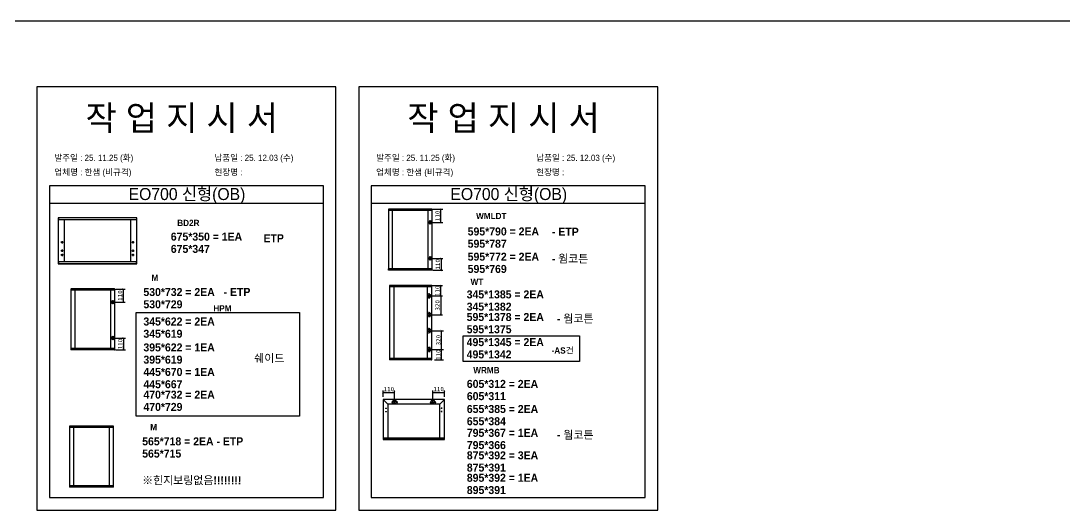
# Model space of a CAD drawing. Header units: millimetres. Extents: x -44117 to 256353, y -2095463 to 65325.
# Drawn here: x 114697 to 120560, y -501666 to -498919 of the extents above; entities that cross this region are included whole.
import ezdxf

# ---------------------------------------------------------------- set-up
doc = ezdxf.new("R2010")
doc.units = ezdxf.units.MM
doc.header["$LTSCALE"] = 10
doc.layers.add('Layer1', color=7, linetype='Continuous', lineweight=70)
doc.styles.add('MtX_Gulim', font='')
doc.styles.get('MtX_Gulim').set_extended_font_data('Gulim', bold=True)
doc.dimstyles.new('ISO-25', dxfattribs={"dimtxt": 2.5, "dimasz": 2.5, "dimexe": 1, "dimexo": 1, "dimtad": 1, "dimtxsty": 'Standard', "dimblk": 'ARCHTICK', "dimcen": 2.5, "dimadec": 0, "dimazin": 0, "dimtfac": 1, "dimtmove": 0, "dimatfit": 3, "dimfxl": 0, "dimarcsym": 0})

# ---------------------------------------------------------------- blocks, each defined once
blk = doc.blocks.new('_ArchTick')
at = {"color": 0, "linetype": 'ByBlock', "const_width": 0.15}
blk.add_lwpolyline([(-0.5, -0.5), (0.5, 0.5)], dxfattribs=at)
blk = doc.blocks.new('*D4064')
at = {"color": 0, "lineweight": -2}
for p, q in [((115228.1, -500424.5), (115282.7, -500424.5)), ((115272.7, -500498.1), (115272.7, -500424.5)), ((115228.1, -500498.1), (115282.7, -500498.1))]:
    blk.add_line(p, q, dxfattribs=at)
at = {"layer": 'Defpoints', "color": 0}
for p in [(115213.1, -500424.5), (115272.7, -500424.5), (115213.1, -500498.1)]:
    blk.add_point(p, dxfattribs=at)
at = {"color": 0, "lineweight": -2, "xscale": 10, "yscale": 10, "zscale": 10}
for p, rotation in [((115272.7, -500424.5), 90), ((115272.7, -500498.1), 270)]:
    blk.add_blockref('_ArchTick', p, dxfattribs=dict(at, rotation=rotation))
at = {"color": 0, "insert": (115254, -500461.3), "char_height": 25, "attachment_point": 5, "rotation": 90}
blk.add_mtext('110', dxfattribs=at)
blk = doc.blocks.new('*D4065')
at = {"color": 0, "lineweight": -2}
for p, q in [((115228.1, -500699.9), (115283.7, -500699.9)), ((115273.7, -500699.9), (115273.7, -500766.8)), ((115228.1, -500766.8), (115283.7, -500766.8))]:
    blk.add_line(p, q, dxfattribs=at)
at = {"layer": 'Defpoints', "color": 0}
for p in [(115213.1, -500699.9), (115213.1, -500766.8), (115273.7, -500766.8)]:
    blk.add_point(p, dxfattribs=at)
at = {"color": 0, "lineweight": -2, "xscale": 10, "yscale": 10, "zscale": 10}
for p, rotation in [((115273.7, -500699.9), 90), ((115273.7, -500766.8), 270)]:
    blk.add_blockref('_ArchTick', p, dxfattribs=dict(at, rotation=rotation))
at = {"color": 0, "insert": (115254.9, -500733.4), "char_height": 25, "attachment_point": 5, "rotation": 90}
blk.add_mtext('110', dxfattribs=at)
blk = doc.blocks.new('*D4066')
at = {"color": 0, "lineweight": -2}
for p, q in [((117012.6, -499976.8), (117067.2, -499976.8)), ((117057.2, -500050.5), (117057.2, -499976.8)), ((117012.6, -500050.5), (117067.2, -500050.5))]:
    blk.add_line(p, q, dxfattribs=at)
at = {"layer": 'Defpoints', "color": 0}
for p in [(116997.6, -499976.8), (117057.2, -499976.8), (116997.6, -500050.5)]:
    blk.add_point(p, dxfattribs=at)
at = {"color": 0, "lineweight": -2, "xscale": 10, "yscale": 10, "zscale": 10}
for p, rotation in [((117057.2, -499976.8), 90), ((117057.2, -500050.5), 270)]:
    blk.add_blockref('_ArchTick', p, dxfattribs=dict(at, rotation=rotation))
at = {"color": 0, "insert": (117038.5, -500013.6), "char_height": 25, "attachment_point": 5, "rotation": 90}
blk.add_mtext('110', dxfattribs=at)
blk = doc.blocks.new('*D4067')
at = {"color": 0, "lineweight": -2}
for p, q in [((117012.6, -500252.3), (117068.2, -500252.3)), ((117058.2, -500252.3), (117058.2, -500319.2)), ((117012.6, -500319.2), (117068.2, -500319.2))]:
    blk.add_line(p, q, dxfattribs=at)
at = {"layer": 'Defpoints', "color": 0}
for p in [(116997.6, -500252.3), (116997.6, -500319.2), (117058.2, -500319.2)]:
    blk.add_point(p, dxfattribs=at)
at = {"color": 0, "lineweight": -2, "xscale": 10, "yscale": 10, "zscale": 10}
for p, rotation in [((117058.2, -500252.3), 90), ((117058.2, -500319.2), 270)]:
    blk.add_blockref('_ArchTick', p, dxfattribs=dict(at, rotation=rotation))
at = {"color": 0, "insert": (117039.4, -500285.8), "char_height": 25, "attachment_point": 5, "rotation": 90}
blk.add_mtext('110', dxfattribs=at)
blk = doc.blocks.new('*D4068')
at = {"color": 0, "lineweight": -2}
for p, q in [((117008.7, -500405.6), (117066.7, -500405.6)), ((117056.7, -500463.4), (117056.7, -500405.6)), ((117008.7, -500463.4), (117066.7, -500463.4))]:
    blk.add_line(p, q, dxfattribs=at)
at = {"layer": 'Defpoints', "color": 0}
for p in [(116993.7, -500405.6), (117056.7, -500405.6), (116993.7, -500463.4)]:
    blk.add_point(p, dxfattribs=at)
at = {"color": 0, "lineweight": -2, "xscale": 10, "yscale": 10, "zscale": 10}
for p, rotation in [((117056.7, -500405.6), 90), ((117056.7, -500463.4), 270)]:
    blk.add_blockref('_ArchTick', p, dxfattribs=dict(at, rotation=rotation))
at = {"color": 0, "insert": (117037.9, -500434.5), "char_height": 25, "attachment_point": 5, "rotation": 90}
blk.add_mtext('110', dxfattribs=at)
blk = doc.blocks.new('*D4069')
at = {"color": 0, "lineweight": -2}
for p, q in [((117008.7, -500764), (117071.2, -500764)), ((117061.2, -500822.5), (117061.2, -500764)), ((117020.4, -500822.5), (117071.2, -500822.5))]:
    blk.add_line(p, q, dxfattribs=at)
at = {"layer": 'Defpoints', "color": 0}
for p in [(116993.7, -500764), (117061.2, -500764), (117005.4, -500822.5)]:
    blk.add_point(p, dxfattribs=at)
at = {"color": 0, "lineweight": -2, "xscale": 10, "yscale": 10, "zscale": 10}
for p, rotation in [((117061.2, -500764), 90), ((117061.2, -500822.5), 270)]:
    blk.add_blockref('_ArchTick', p, dxfattribs=dict(at, rotation=rotation))
at = {"color": 0, "insert": (117042.5, -500793.3), "char_height": 25, "attachment_point": 5, "rotation": 90}
blk.add_mtext('110', dxfattribs=at)
blk = doc.blocks.new('*D4070')
at = {"color": 0, "lineweight": -2}
for p, q in [((117008.7, -500658.8), (117071.2, -500658.8)), ((117061.2, -500764), (117061.2, -500658.8)), ((117008.7, -500764), (117071.2, -500764))]:
    blk.add_line(p, q, dxfattribs=at)
at = {"layer": 'Defpoints', "color": 0}
for p in [(116993.7, -500658.8), (117061.2, -500658.8), (116993.7, -500764)]:
    blk.add_point(p, dxfattribs=at)
at = {"color": 0, "lineweight": -2, "xscale": 10, "yscale": 10, "zscale": 10}
for p, rotation in [((117061.2, -500658.8), 90), ((117061.2, -500764), 270)]:
    blk.add_blockref('_ArchTick', p, dxfattribs=dict(at, rotation=rotation))
at = {"color": 0, "insert": (117042.5, -500711.4), "char_height": 25, "attachment_point": 5, "rotation": 90}
blk.add_mtext('320', dxfattribs=at)
blk = doc.blocks.new('*D4071')
at = {"color": 0, "lineweight": -2}
for p, q in [((117008.7, -500463.4), (117066.7, -500463.4)), ((117056.7, -500463.4), (117056.7, -500568.6)), ((117008.7, -500568.6), (117066.7, -500568.6))]:
    blk.add_line(p, q, dxfattribs=at)
at = {"layer": 'Defpoints', "color": 0}
for p in [(116993.7, -500463.4), (116993.7, -500568.6), (117056.7, -500568.6)]:
    blk.add_point(p, dxfattribs=at)
at = {"color": 0, "lineweight": -2, "xscale": 10, "yscale": 10, "zscale": 10}
for p, rotation in [((117056.7, -500463.4), 90), ((117056.7, -500568.6), 270)]:
    blk.add_blockref('_ArchTick', p, dxfattribs=dict(at, rotation=rotation))
at = {"color": 0, "insert": (117037.9, -500516), "char_height": 25, "attachment_point": 5, "rotation": 90}
blk.add_mtext('320', dxfattribs=at)
blk = doc.blocks.new('*D4072')
at = {"color": 0, "lineweight": -2}
for p, q in [((116732.2, -501029.5), (116732.2, -500994.9)), ((116732.2, -501004.9), (116796.7, -501004.9)), ((116796.7, -501042.3), (116796.7, -500994.9))]:
    blk.add_line(p, q, dxfattribs=at)
at = {"layer": 'Defpoints', "color": 0}
for p in [(116796.7, -501004.9), (116732.2, -501044.5), (116796.7, -501057.3)]:
    blk.add_point(p, dxfattribs=at)
at = {"color": 0, "lineweight": -2, "xscale": 10, "yscale": 10, "zscale": 10, "rotation": 180}
blk.add_blockref('_ArchTick', (116732.2, -501004.9), dxfattribs=at)
at = {"color": 0, "lineweight": -2, "xscale": 10, "yscale": 10, "zscale": 10}
blk.add_blockref('_ArchTick', (116796.7, -501004.9), dxfattribs=at)
at = {"color": 0, "insert": (116764.4, -500986.2), "char_height": 25, "attachment_point": 5}
blk.add_mtext('110', dxfattribs=at)
blk = doc.blocks.new('*D4073')
at = {"color": 0, "lineweight": -2}
for p, q in [((117012.3, -501042.3), (117012.3, -500994.9)), ((117012.3, -501004.9), (117076.8, -501004.9)), ((117076.8, -501029.5), (117076.8, -500994.9))]:
    blk.add_line(p, q, dxfattribs=at)
at = {"layer": 'Defpoints', "color": 0}
for p in [(117076.8, -501004.9), (117012.3, -501057.3), (117076.8, -501044.5)]:
    blk.add_point(p, dxfattribs=at)
at = {"color": 0, "lineweight": -2, "xscale": 10, "yscale": 10, "zscale": 10, "rotation": 180}
blk.add_blockref('_ArchTick', (117012.3, -501004.9), dxfattribs=at)
at = {"color": 0, "lineweight": -2, "xscale": 10, "yscale": 10, "zscale": 10}
blk.add_blockref('_ArchTick', (117076.8, -501004.9), dxfattribs=at)
at = {"color": 0, "insert": (117044.5, -500986.2), "char_height": 25, "attachment_point": 5}
blk.add_mtext('110', dxfattribs=at)

msp = doc.modelspace()

# ---------------------------------------------------------------- linework, layer by layer
at = {"color": 1}
msp.add_line((104015.69829, -498919.15748), (196284.84516, -498919.15748), dxfattribs=at)
msp.add_line((104015.69829, -498919.15748), (196284.84516, -498919.15748), dxfattribs=at)
for p, q in [((116397.11612, -499845.06998), (114857.11612, -499845.06998)), ((118205.5011, -499845.06998), (116665.5011, -499845.06998)), ((116397.11612, -499945.06998), (114857.11612, -499945.06998)), ((118205.5011, -499945.06998), (116665.5011, -499945.06998)), ((116761.74973, -499977.08601), (116761.74973, -500318.97289)), ((117008.25037, -499977.52874), (116761.74973, -499977.52874)), ((117008.25037, -499984.2189), (116761.74973, -499984.2189)), ((117008.00441, -499976.84005), (116761.99569, -499976.84005)), ((116783.64033, -499983.72698), (116783.64033, -500311.84001)), ((116986.11381, -500311.84001), (116986.11381, -499984.2189)), ((117007.02056, -499984.2189), (117007.02056, -499976.84005)), ((117008.25037, -500318.97289), (117008.25037, -499977.08601)), ((114906.94676, -500024.95664), (114906.94676, -500283.39871)), ((115347.55716, -500025.62311), (114906.94676, -500025.62311)), ((115347.55716, -500035.69421), (114906.94676, -500035.69421)), ((115347.1869, -500024.58638), (114907.31702, -500024.58638)), ((114908.79806, -500024.58638), (114908.79806, -500035.69421)), ((114940.27023, -500035.69421), (114940.27023, -500272.66114)), ((115314.23368, -500272.66114), (115314.23368, -500035.69421)), ((115345.70586, -500024.58638), (115345.70586, -500035.69421)), ((115347.55716, -500283.39871), (115347.55716, -500024.95664)), ((114934.16093, -500162.32341), (114921.94232, -500162.32341)), ((114928.05163, -500156.21411), (114928.05163, -500168.43271)), ((115320.34299, -500162.32341), (115332.5616, -500162.32341)), ((115326.45229, -500156.21411), (115326.45229, -500168.43271)), ((114934.16093, -500209.7168), (114921.94232, -500209.7168)), ((114934.16093, -500233.41349), (114921.94232, -500233.41349)), ((114928.05163, -500203.60749), (114928.05163, -500215.8261)), ((114928.05163, -500227.30419), (114928.05163, -500239.5228)), ((115320.34299, -500209.7168), (115332.5616, -500209.7168)), ((115320.34299, -500233.41349), (115332.5616, -500233.41349)), ((115326.45229, -500203.60749), (115326.45229, -500215.8261)), ((115326.45229, -500227.30419), (115326.45229, -500239.5228)), ((115347.55716, -500272.66114), (114906.94676, -500272.66114)), ((115347.55716, -500282.73224), (114906.94676, -500282.73224)), ((114907.31702, -500283.76897), (115347.1869, -500283.76897)), ((114908.79806, -500272.66114), (114908.79806, -500283.76897)), ((115345.70586, -500283.76897), (115345.70586, -500272.66114)), ((117008.25037, -500311.84001), (116761.74973, -500311.84001)), ((117008.25037, -500318.53017), (116761.74973, -500318.53017)), ((117008.00441, -500319.21886), (116761.99569, -500319.21886)), ((116762.97953, -500319.21886), (116762.97953, -500311.84001)), ((117007.02056, -500311.84001), (117007.02056, -500319.21886)), ((116768.46368, -500405.11845), (116768.46368, -500822.32632)), ((117005.45724, -500405.59777), (116768.46368, -500405.59777)), ((117005.45724, -500412.84072), (116768.46368, -500412.84072)), ((117005.19096, -500404.85217), (116768.72996, -500404.85217)), ((116769.7951, -500404.85217), (116769.7951, -500412.84072)), ((116792.16303, -500412.30815), (116792.16303, -500814.60406)), ((116981.4916, -500814.60406), (116981.4916, -500412.84072)), ((117004.12582, -500412.84072), (117004.12582, -500404.85217)), ((117005.45724, -500822.32632), (117005.45724, -500405.11845)), ((114977.24862, -500424.70138), (114977.24862, -500766.58827)), ((115223.74926, -500425.14411), (114977.24862, -500425.14411)), ((115223.74926, -500431.83427), (114977.24862, -500431.83427)), ((115223.5033, -500424.45542), (114977.49458, -500424.45542)), ((114999.13922, -500431.34235), (114999.13922, -500759.45538)), ((115201.6127, -500759.45538), (115201.6127, -500431.83427)), ((115222.51945, -500431.83427), (115222.51945, -500424.45542)), ((115223.74926, -500766.58827), (115223.74926, -500424.70138)), ((116979.21612, -500463.43485), (117008.2653, -500463.43485)), ((116991.07786, -500451.45203), (116986.8173, -500451.45203)), ((116991.07786, -500475.41767), (116986.8173, -500475.41767)), ((116988.94758, -500449.32175), (116988.94758, -500453.58231)), ((116988.94758, -500473.28739), (116988.94758, -500477.54795)), ((116993.74071, -500477.95944), (116993.74071, -500448.91026)), ((116979.21612, -500568.6174), (117008.2653, -500568.6174)), ((116991.07786, -500556.63457), (116986.8173, -500556.63457)), ((116991.07786, -500580.60021), (116986.8173, -500580.60021)), ((116988.94758, -500554.50429), (116988.94758, -500558.76484)), ((116988.94758, -500578.46993), (116988.94758, -500582.73049)), ((116993.74071, -500554.0928), (116993.74071, -500583.14198)), ((116991.07786, -500646.84456), (116986.8173, -500646.84456)), ((116988.94758, -500644.71428), (116988.94758, -500648.97484)), ((116993.74071, -500644.3028), (116993.74071, -500673.35198)), ((116979.21612, -500658.82739), (117008.2653, -500658.82739)), ((116991.07786, -500670.8102), (116986.8173, -500670.8102)), ((116988.94758, -500668.67992), (116988.94758, -500672.94048)), ((115223.74926, -500759.45538), (114977.24862, -500759.45538)), ((115223.74926, -500766.14555), (114977.24862, -500766.14555)), ((115223.5033, -500766.83424), (114977.49458, -500766.83424)), ((114978.47843, -500766.83424), (114978.47843, -500759.45538)), ((115222.51945, -500759.45538), (115222.51945, -500766.83424)), ((116979.21612, -500764.00992), (117008.2653, -500764.00992)), ((116991.07786, -500752.02709), (116986.8173, -500752.02709)), ((116988.94758, -500749.89681), (116988.94758, -500754.15737)), ((116993.74071, -500749.48533), (116993.74071, -500778.53451)), ((117005.45724, -500814.60406), (116768.46368, -500814.60406)), ((117005.45724, -500821.84701), (116768.46368, -500821.84701)), ((117005.19096, -500822.59261), (116768.72996, -500822.59261)), ((116769.7951, -500822.59261), (116769.7951, -500814.60406)), ((116991.07786, -500775.99273), (116986.8173, -500775.99273)), ((116988.94758, -500773.86245), (116988.94758, -500778.12301)), ((117004.12582, -500814.60406), (117004.12582, -500822.59261)), ((116731.89081, -501044.52779), (116731.89081, -501268.86812)), ((116758.23156, -501070.86855), (116731.97749, -501044.31852)), ((117076.77664, -501044.23183), (116732.18677, -501044.23183)), ((116812.85024, -501057.25422), (116780.56341, -501057.25422)), ((116785.75617, -501063.17349), (116781.02075, -501063.17349)), ((116783.38846, -501060.80579), (116783.38846, -501065.5412)), ((116796.70682, -501073.39764), (116796.70682, -501041.11081)), ((116812.39288, -501063.17349), (116807.65747, -501063.17349)), ((116810.02518, -501060.80579), (116810.02518, -501065.5412)), ((116996.11319, -501057.25422), (117028.40002, -501057.25422)), ((117001.30596, -501063.17349), (116996.57054, -501063.17349)), ((116998.93825, -501060.80579), (116998.93825, -501065.5412)), ((117012.25661, -501073.39764), (117012.25661, -501041.11081)), ((117027.94267, -501063.17349), (117023.20726, -501063.17349)), ((117025.57497, -501060.80579), (117025.57497, -501065.5412)), ((117050.73186, -501070.86855), (117076.98592, -501044.31852)), ((117077.07261, -501268.86812), (117077.07261, -501044.52779)), ((116745.20917, -501093.9537), (116751.12844, -501093.9537)), ((116745.20917, -501112.89536), (116751.12844, -501112.89536)), ((116748.16881, -501090.99406), (116748.16881, -501096.91333)), ((116748.16881, -501109.93573), (116748.16881, -501115.855)), ((116758.23156, -501070.86855), (116758.23156, -501260.87711)), ((117050.73186, -501070.86855), (116758.23156, -501070.86855)), ((117050.73186, -501260.28518), (117050.73186, -501070.86855)), ((117063.75425, -501093.9537), (117057.83498, -501093.9537)), ((117063.75425, -501112.89536), (117057.83498, -501112.89536)), ((117060.79462, -501090.99406), (117060.79462, -501096.91333)), ((117060.79462, -501109.93573), (117060.79462, -501115.855)), ((114970.42012, -501195.05387), (114970.42012, -501536.94076)), ((115216.92076, -501195.4966), (114970.42012, -501195.4966)), ((115216.92076, -501202.18676), (114970.42012, -501202.18676)), ((115216.6748, -501194.80791), (114970.66608, -501194.80791)), ((114992.31072, -501201.69484), (114992.31072, -501529.80787)), ((115194.7842, -501529.80787), (115194.7842, -501202.18676)), ((115215.69095, -501202.18676), (115215.69095, -501194.80791)), ((115216.92076, -501536.94076), (115216.92076, -501195.05387)), ((116731.89081, -501260.28518), (117077.07261, -501260.28518)), ((116731.89081, -501268.33539), (117076.77664, -501268.33539)), ((116732.18677, -501269.16408), (117076.77664, -501269.16408)), ((116733.37063, -501260.28518), (116733.37063, -501269.16408)), ((117075.59279, -501269.16408), (117075.59279, -501260.28518)), ((115216.92076, -501529.80787), (114970.42012, -501529.80787)), ((114971.64992, -501537.18673), (114971.64992, -501529.80787)), ((115215.69095, -501529.80787), (115215.69095, -501537.18673)), ((115216.92076, -501536.49803), (114970.42012, -501536.49803)), ((115216.6748, -501537.18673), (114970.66608, -501537.18673))]:
    msp.add_line(p, q)
for points in [[(114787.11612, -501665.90026), (116467.11612, -501665.90026), (116467.11612, -499289.90026), (114787.11612, -499289.90026)], [(116595.5011, -501665.90026), (118275.5011, -501665.90026), (118275.5011, -499289.90026), (116595.5011, -499289.90026)], [(115345.41598, -500557.00756), (116263.20535, -500557.00756), (116263.20535, -501137.70762), (115345.41598, -501137.70762)], [(117182.33955, -500686.89309), (117835.61675, -500686.89309), (117835.61675, -500831.43186), (117182.33955, -500831.43186)]]:
    msp.add_lwpolyline(points, close=True)
for points in [[(114857.11612, -499845.06998), (114857.11612, -501595.90026), (116397.11612, -501595.90026), (116397.11612, -499845.06998)], [(116665.5011, -499845.06998), (116665.5011, -501595.90026), (118205.5011, -501595.90026), (118205.5011, -499845.06998)]]:
    msp.add_lwpolyline(points)
for centre, radius in [((114928.05163, -500162.32341), 3.70261), ((115326.45229, -500162.32341), 3.70261), ((114928.05163, -500209.7168), 3.70261), ((114928.05163, -500233.41349), 3.70261), ((115326.45229, -500209.7168), 3.70261), ((115326.45229, -500233.41349), 3.70261), ((116993.74071, -500463.43485), 9.31997), ((116988.94758, -500451.45203), 0.85211), ((116988.94758, -500475.41767), 0.85211), ((116993.74071, -500568.6174), 9.31997), ((116988.94758, -500556.63457), 0.85211), ((116988.94758, -500580.60021), 0.85211), ((116993.74071, -500658.82739), 9.31997), ((116988.94758, -500646.84456), 0.85211), ((116988.94758, -500670.8102), 0.85211), ((116993.74071, -500764.00992), 9.31997), ((116988.94758, -500752.02709), 0.85211), ((116988.94758, -500775.99273), 0.85211), ((116783.38846, -501063.17349), 0.94708), ((116796.70682, -501057.25422), 10.35872), ((116810.02518, -501063.17349), 0.94708), ((116998.93825, -501063.17349), 0.94708), ((117012.25661, -501057.25422), 10.35872), ((117025.57497, -501063.17349), 0.94708), ((116748.16881, -501093.9537), 0.88789), ((116748.16881, -501112.89536), 0.88789), ((117060.79462, -501093.9537), 0.88789), ((117060.79462, -501112.89536), 0.88789)]:
    msp.add_circle(centre, radius)
for centre, radius, start, end in [((117008.00441, -499977.08601), 0.24596, 0, 90), ((114907.31702, -500024.95664), 0.37026, 90, 180), ((115347.1869, -500024.95664), 0.37026, 0, 90), ((114907.31702, -500283.39871), 0.37026, 180, 270), ((115347.1869, -500283.39871), 0.37026, 270, 0), ((116761.99569, -500318.9729), 0.24596, 180, 270), ((117008.00441, -500318.9729), 0.24596, 270, 0), ((116768.72996, -500405.11845), 0.26628, 90, 180), ((117005.19096, -500405.11845), 0.26628, 0, 90), ((115223.5033, -500424.70138), 0.24596, 0, 90), ((114977.49458, -500766.58828), 0.24596, 180, 270), ((115223.5033, -500766.58828), 0.24596, 270, 0), ((116768.72996, -500822.32633), 0.26628, 180, 270), ((117005.19096, -500822.32633), 0.26628, 270, 0), ((116732.18677, -501044.52779), 0.29596, 90, 180), ((117076.77664, -501044.52779), 0.29596, 0, 90), ((115216.6748, -501195.05387), 0.24596, 0, 90), ((116732.18677, -501268.86812), 0.29596, 180, 270), ((117076.77664, -501268.86812), 0.29596, 270, 0), ((114970.66608, -501536.94076), 0.24596, 180, 270), ((115216.6748, -501536.94076), 0.24596, 270, 0)]:
    msp.add_arc(centre, radius, start, end)
at = {"layer": 'Layer1'}
for p, q in [((116997.61238, -500041.39133), (116997.61238, -500059.52173)), ((116997.61238, -500261.39969), (116997.61238, -500243.26929)), ((115213.11127, -500489.0067), (115213.11127, -500507.1371)), ((115213.11127, -500709.01506), (115213.11127, -500690.88466))]:
    msp.add_line(p, q, dxfattribs=at)
for points in [[(117006.67758, -500050.45653), (116988.54718, -500050.45653)], [(117006.67758, -500252.33449), (116988.54718, -500252.33449)], [(115222.17647, -500498.0719), (115204.04607, -500498.0719)], [(115222.17647, -500699.94986), (115204.04607, -500699.94986)]]:
    msp.add_lwpolyline(points, close=True, dxfattribs=at)
for centre in [(116997.61238, -500050.45653), (116997.61238, -500252.33449), (115213.11127, -500498.0719), (115213.11127, -500699.94986)]:
    msp.add_circle(centre, 6.04347, dxfattribs=at)

# ---------------------------------------------------------------- texts
at = {"linetype": 'Continuous', "style": 'MtX_Gulim'}
for s, height, p in [('WMLDT', 35.049344, (117255.18603, -500032.0808)), ('BD2R', 35.049344, (115575.52494, -500070.81316)), ('M', 35.04934, (115430.73637, -500378.91156)), ('WT', 35.049344, (117223.94776, -500402.10086)), ('HPM', 35.049344, (115778.38058, -500550.65616)), ('-AS건', 35.049344, (117679.16881, -500787.03042)), ('WRMB', 35.049344, (117239.20044, -500897.59839)), ('M', 35.04934, (115423.90787, -501217.24844))]:
    msp.add_text(s, height=height, dxfattribs=at).set_placement(p)
at = {"attachment_point": 1}
for s, width, gutter_width, heights, insert, char_height in [('{\\fGulim|b0|i0|c129|p50;작 업 지 시 서}', 3307.3198183, 12.5, [-155.84554], (115059.92273, -499394.06277), 140), ('{\\fGulim|b0|i0|c129|p50;작 업 지 시 서}', 3307.3198183, 12.5, [-155.84554], (116868.30771, -499394.06277), 140), ('\\pt11;{\\fGulim|b0|i0|c129|p50;발주일 : 25. 11.25 (화)}', 3307.3198183, 12.5, [34.50412], (114884.71337, -499670.78319), 34.3), ('{\\fGulim|b0|i0|c129|p50;납품일 : 25. 12.03 (수)}', 3307.3198183, 12.5, [35.09023], (115784.69136, -499670.78319), 34.3), ('\\pt11;{\\fGulim|b0|i0|c129|p50;발주일 : 25. 11.25 (화)}', 3307.3198183, 12.5, [34.50412], (116693.09835, -499670.78319), 34.3), ('{\\fGulim|b0|i0|c129|p50;납품일 : 25. 12.03 (수)}', 3307.3198183, 12.5, [35.09023], (117593.07633, -499670.78319), 34.3), ('{\\fGulim|b0|i0|c129|p50;업체명 : 한샘 (비규격)}', 3307.3198183, 12.5, [36.11279], (114884.71337, -499751.43937), 34.3), ('{\\fGulim|b0|i0|c129|p50;현장명 : }', 3307.3198183, 12.5, [-38.2735], (115784.69136, -499751.43937), 34.3), ('{\\fGulim|b0|i0|c129|p50;업체명 : 한샘 (비규격)}', 3307.3198183, 12.5, [36.11279], (116693.09835, -499751.43937), 34.3), ('{\\fGulim|b0|i0|c129|p50;현장명 : }', 3307.3198183, 12.5, [-38.2735], (117593.07633, -499751.43937), 34.3), ('{\\fGulim|b0|i0|c129|p50;EO700 신형(OB)}', 1597.0710432, 6.03612, [-85.06834], (115301.99363, -499857.49821), 67.6045736), ('{\\fGulim|b0|i0|c129|p50;EO700 신형(OB)}', 1597.0710432, 6.03612, [-85.06834], (117110.37861, -499857.49821), 67.6045736), ('{\\f굴림|b1|i0|c129|p50;675*350 = 1EA }', 13607.1496112, 175, [-46.36905], (115539.23926, -500107.9465), 45), ('{\\f굴림|b1|i0|c129|p50;ETP}', 13607.1496112, 175, [-46.07143], (116060.14013, -500116.86449), 45), ('{\\f굴림|b1|i0|c129|p50;595*790 = 2EA}', 13607.1496112, 175, [-46.30952], (117207.71315, -500078.92041), 45), ('{\\f굴림|b1|i0|c129|p50;- ETP}', 13607.1496112, 175, [-46.07143], (117681.48828, -500080.4017), 45), ('{\\f굴림|b1|i0|c129|p50;\\C1;675*347}', 13607.1496112, 175, [-46.25], (115539.23926, -500176.75636), 45), ('{\\f굴림|b1|i0|c129|p50;\\C1;595*787}', 13607.1496112, 175, [-46.19048], (117207.71315, -500147.73027), 45), ('{\\f굴림|b1|i0|c129|p50;595*772 = 2EA}', 13607.1496112, 175, [-46.30952], (117207.71315, -500220.55457), 45), ('{\\f굴림|b1|i0|c129|p50;- 웜코튼}', 13607.1496112, 175, [-48.57143], (117680.38176, -500231.99452), 45), ('{\\f굴림|b1|i0|c129|p50;\\C1;595*769}', 13607.1496112, 175, [-46.19048], (117207.71315, -500289.36443), 45), ('{\\f굴림|b1|i0|c129|p50;530*732 = 2EA }', 13607.1496112, 175, [-46.30952], (115385.31255, -500418.95743), 45), ('{\\f굴림|b1|i0|c129|p50;- ETP}', 13607.1496112, 175, [-46.07143], (115835.85752, -500418.26868), 45), ('{\\f굴림|b1|i0|c129|p50;345*1385 = 2EA}', 13607.1496112, 175, [-46.36905], (117202.05345, -500432.23957), 45), ('{\\f굴림|b1|i0|c129|p50;\\C1;530*729}', 13607.1496112, 175, [-46.19048], (115385.31255, -500487.76729), 45), ('{\\f굴림|b1|i0|c129|p50;\\C1;345*1382}', 13607.1496112, 175, [-46.25], (117202.05345, -500501.04943), 45), ('{\\f굴림|b1|i0|c129|p50;345*622 = 2EA}', 13607.1496112, 175, [-46.36905], (115385.31255, -500584.46235), 45), ('{\\f굴림|b1|i0|c129|p50;595*1378 = 2EA}', 13607.1496112, 175, [-46.36905], (117202.05345, -500559.1294), 45), ('{\\f굴림|b1|i0|c129|p50;- 웜코튼}', 13607.1496112, 175, [-48.57143], (117709.5938, -500568.23734), 45), ('{\\f굴림|b1|i0|c129|p50;\\C1;345*619}', 13607.1496112, 175, [46.25], (115385.31255, -500653.27221), 45), ('{\\f굴림|b1|i0|c129|p50;\\C1;595*1375}', 13607.1496112, 175, [-46.25], (117202.05345, -500627.93925), 45), ('{\\f굴림|b1|i0|c129|p50;495*1345 = 2EA}', 13607.1496112, 175, [-46.36905], (117202.05345, -500700.32095), 45), ('{\\f굴림|b1|i0|c129|p50;395*622 = 1EA}', 13607.1496112, 175, [-46.36905], (115385.31255, -500729.9158), 45), ('{\\f굴림|b1|i0|c129|p50;\\C1;495*1342}', 13607.1496112, 175, [-46.25], (117202.05345, -500769.13081), 45), ('{\\f굴림|b1|i0|c129|p50;\\C1;395*619}', 13607.1496112, 175, [40.81967], (115385.31255, -500798.72566), 45), ('{\\f굴림|b1|i0|c129|p50;쉐이드}', 13607.1496112, 175, [-50], (116008.20472, -500790.56466), 45), ('{\\f굴림|b1|i0|c129|p50;445*670 = 1EA}', 13607.1496112, 175, [-46.36905], (115385.31255, -500867.70476), 45), ('{\\f굴림|b1|i0|c129|p50;\\C1;445*667}', 13607.1496112, 175, [-46.25], (115385.31255, -500936.51462), 45), ('{\\f굴림|b1|i0|c129|p50;605*312 = 2EA}', 13607.1496112, 175, [-46.36905], (117202.91476, -500934.73172), 45), ('{\\f굴림|b1|i0|c129|p50;470*732 = 2EA}', 13607.1496112, 175, [-46.36905], (115385.31255, -500995.1755), 45), ('{\\f굴림|b1|i0|c129|p50;\\C1;605*311}', 13607.1496112, 175, [-46.25], (117202.91476, -501003.54158), 45), ('{\\f굴림|b1|i0|c129|p50;\\C1;470*729}', 13607.1496112, 175, [19.69359], (115385.31255, -501063.98536), 45), ('{\\f굴림|b1|i0|c129|p50;655*385 = 2EA}', 13607.1496112, 175, [-46.30952], (117202.91476, -501075.59915), 45), ('{\\f굴림|b1|i0|c129|p50;\\C1;655*384}', 13607.1496112, 175, [-46.19048], (117202.91476, -501144.40901), 45), ('{\\f굴림|b1|i0|c129|p50;795*367 = 1EA}', 13607.1496112, 175, [-46.36905], (117202.91476, -501209.48769), 45), ('{\\f굴림|b1|i0|c129|p50;- 웜코튼}', 13607.1496112, 175, [-48.57143], (117709.5938, -501220.6397), 45), ('{\\f굴림|b1|i0|c129|p50;565*718 = 2EA - ETP}', 13607.1496112, 175, [-46.36905], (115378.48405, -501257.29432), 45), ('{\\f굴림|b1|i0|c129|p50;\\C1;795*366}', 13607.1496112, 175, [-46.19048], (117202.91476, -501278.29755), 45), ('{\\f굴림|b1|i0|c129|p50;\\C1;565*715\\P\\P※힌지보링없음!!!!!!!!}', 13607.1496112, 175, [-200.2381], (115378.48405, -501326.10418), 45), ('{\\f굴림|b1|i0|c129|p50;875*392 = 3EA}', 13607.1496112, 175, [-46.30952], (117202.91476, -501335.76893), 45), ('{\\f굴림|b1|i0|c129|p50;\\C1;875*391}', 13607.1496112, 175, [-46.25], (117202.91476, -501404.57879), 45), ('{\\f굴림|b1|i0|c129|p50;895*392 = 1EA}', 13607.1496112, 175, [-46.36905], (117202.91476, -501461.92509), 45), ('{\\f굴림|b1|i0|c129|p50;\\C1;895*391}', 13607.1496112, 175, [-46.25], (117202.91476, -501530.73495), 45)]:
    msp.add_mtext_dynamic_manual_height_columns(s, width=width, gutter_width=gutter_width, heights=heights, dxfattribs=dict(at, insert=insert, char_height=char_height))

# ---------------------------------------------------------------- dimensions: what is measured, and where the dimension line sits
for base, p1, p2, text, picture, middle in [((117057.22616, -499976.84005), (116997.61238, -500050.45653), (116997.61238, -499976.84005), '110', '*D4066', (117038.47616, -500013.64829)), ((117058.17963, -500319.21886), (116997.61238, -500252.33449), (116997.61238, -500319.21886), '110', '*D4067', (117039.42963, -500285.77668)), ((115272.72505, -500424.45542), (115213.11127, -500498.0719), (115213.11127, -500424.45542), '110', '*D4064', (115253.97505, -500461.26366)), ((117056.66584, -500568.6174), (116993.74071, -500463.43485), (116993.74071, -500568.6174), '320', '*D4071', (117037.91584, -500516.02612)), ((117061.23731, -500658.82739), (116993.74071, -500764.00992), (116993.74071, -500658.82739), '320', '*D4070', (117042.48731, -500711.41866)), ((115273.67852, -500766.83424), (115213.11127, -500699.94986), (115213.11127, -500766.83424), '110', '*D4065', (115254.92852, -500733.39205)), ((117061.23731, -500764.00992), (117005.37925, -500822.51462), (116993.74071, -500764.00992), '110', '*D4069', (117042.48731, -500793.26227))]:
    dim = msp.add_linear_dim(base=base, p1=p1, p2=p2, angle=90, text=text, dimstyle='ISO-25', override={"dimscale": 10, "dimasz": 1, "dimexo": 1.5, "dimtxsty": 'Standard'})
    dim.commit()
    dim.dimension.update_dxf_attribs({"geometry": picture, "text_midpoint": middle})
dim = msp.add_linear_dim(base=(117056.66584, -500405.59777), p1=(116993.74071, -500463.43485), p2=(116993.74071, -500405.59777), angle=90, text='110', dimstyle='ISO-25', override={"dimscale": 10, "dimasz": 1, "dimexo": 1.5, "dimtxsty": 'Standard'})
dim.commit()
dim.dimension.update_dxf_attribs({"geometry": '*D4068', "text_midpoint": (117056.66584, -500434.51631), "dimtype": 160})
for base, p1, p2, picture, middle in [((116796.70682, -501004.94739), (116732.18677, -501044.52779), (116796.70682, -501057.25422), '*D4072', (116764.4468, -500986.19739)), ((117076.77664, -501004.94739), (117012.2566, -501057.25422), (117076.77664, -501044.52779), '*D4073', (117044.51662, -500986.19739))]:
    dim = msp.add_linear_dim(base=base, p1=p1, p2=p2, text='110', dimstyle='ISO-25', override={"dimscale": 10, "dimasz": 1, "dimexo": 1.5, "dimtxsty": 'Standard'})
    dim.commit()
    dim.dimension.update_dxf_attribs({"geometry": picture, "text_midpoint": middle})

doc.saveas('drawing.dxf')
